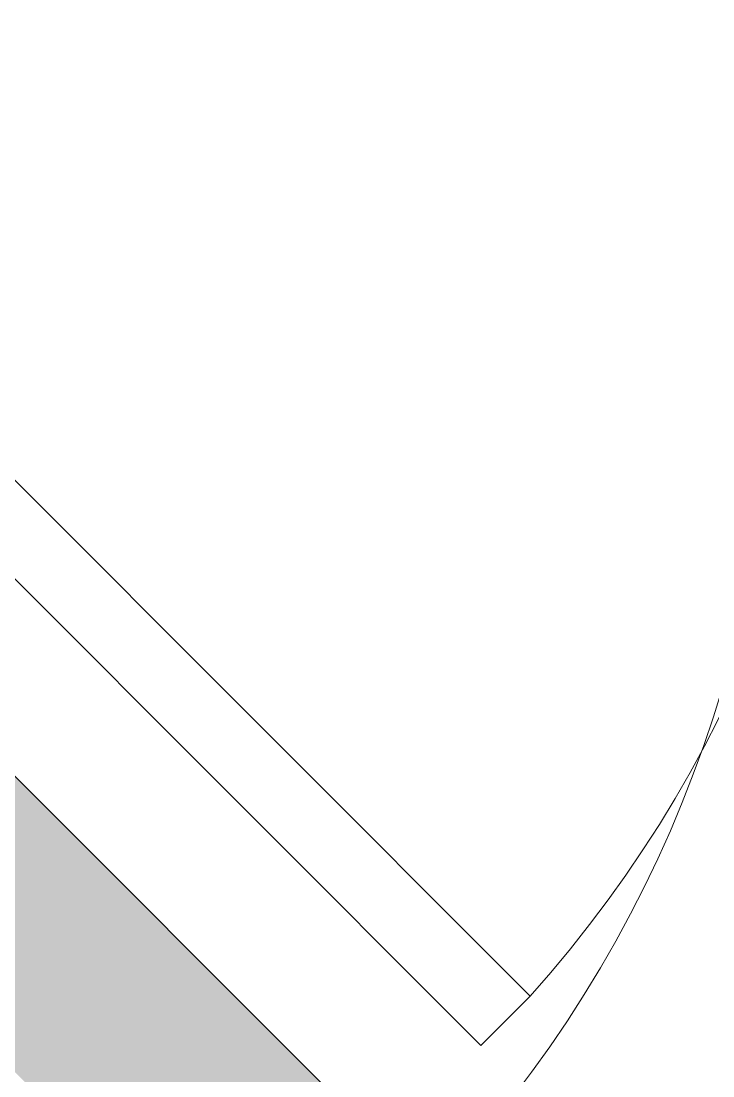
# Model space of a CAD drawing. Header units: inches. Extents: x -4061 to -1937, y 10959 to 12323.
# Drawn here: x -2473.55 to -2453.69, y 11714.63 to 11744.9 of the extents above; entities that cross this region are included whole.
import ezdxf

# ---------------------------------------------------------------- set-up
doc = ezdxf.new("R2010")
doc.units = ezdxf.units.IN
doc.header["$MEASUREMENT"] = 0
for name, color, linetype, lineweight in [('0-1', 7, 'Continuous', 5), ('0-2', 10, 'Continuous', 18), ('A-DOOR', 31, 'Continuous', 18), ('A-DOOR-1', 7, 'Continuous', 9), ('A-DOOR-2', 50, 'Continuous', 30), ('A-DOOR-7', 31, 'Continuous', 9), ('I-WALL', 2, 'Continuous', 18), ('I-WALL-1', 2, 'Continuous', 5)]:
    doc.layers.add(name, color=color, linetype=linetype, lineweight=lineweight)

# ---------------------------------------------------------------- blocks, each defined once
blk = doc.blocks.new('Single-Flush - 36_ x 84_-1372839-ENLARGED RCP - 1ST FLOOR PLAN - EAST')
at = {"layer": 'A-DOOR-1'}
blk.add_arc((18, 2.375), 36.067, 93.1789, 180, dxfattribs=at)
at = {"layer": 'A-DOOR-2'}
for p, q in [((16, 2.375), (16, 38.386)), ((18, 38.386), (16, 38.386)), ((18, 2.375), (18, 38.386))]:
    blk.add_line(p, q, dxfattribs=at)
blk = doc.blocks.new('CTR - 1st Phase - Unit Layouts_rvt-1-ENLARGED RCP - 1ST FLOOR PLAN - EAST')
at = {"layer": '0-2', "rotation": 224.9999999999914}
blk.add_blockref('Single-Flush - 36_ x 84_-1372839-ENLARGED RCP - 1ST FLOOR PLAN - EAST', (-2474.764, 11755.379), dxfattribs=at)
blk = doc.blocks.new('HOLLOW METAL - UNIT DOOR-1758958-ENLARGED RCP - 1ST FLOOR PLAN - EAST')
at = {"layer": 'A-DOOR-7'}
blk.add_arc((18, -2.25), 36, 180, 270, dxfattribs=at)

msp = doc.modelspace()

# ---------------------------------------------------------------- hatches: boundary and pattern name
at = {"layer": 'I-WALL-1'}
h = msp.add_hatch(color=256, dxfattribs=at)
h.paths.add_polyline_path([(-2487.934, 11736.022), (-2487.227, 11736.73), (-2488.641, 11738.144), (-2489.348, 11737.437), (-2489.083, 11737.171)], flags=0)
h.paths.add_polyline_path([(-2466.014, 11707.031), (-2465.174, 11707.871), (-2465.616, 11708.313), (-2464.29, 11709.638), (-2463.848, 11709.197), (-2462.478, 11710.567), (-2461.064, 11709.152), (-2460.357, 11709.859), (-2485.99, 11735.492), (-2486.697, 11734.785), (-2487.934, 11736.022), (-2489.304, 11734.652), (-2488.862, 11734.21), (-2490.188, 11732.885), (-2490.63, 11733.327), (-2491.47, 11732.487), (-2466.544, 11707.561)], flags=0)

# ---------------------------------------------------------------- linework, layer by layer
at = {"layer": 'I-WALL'}
msp.add_line((-2460.357, 11709.859), (-2485.99, 11735.492), dxfattribs=at)

# ---------------------------------------------------------------- block references
at = {"layer": '0-1'}
msp.add_blockref('CTR - 1st Phase - Unit Layouts_rvt-1-ENLARGED RCP - 1ST FLOOR PLAN - EAST', (0, 0), dxfattribs=at)
at = {"layer": 'A-DOOR', "rotation": 134.9999999999988}
msp.add_blockref('HOLLOW METAL - UNIT DOOR-1758958-ENLARGED RCP - 1ST FLOOR PLAN - EAST', (-2476.797, 11721.703), dxfattribs=at)

doc.saveas('drawing.dxf')
